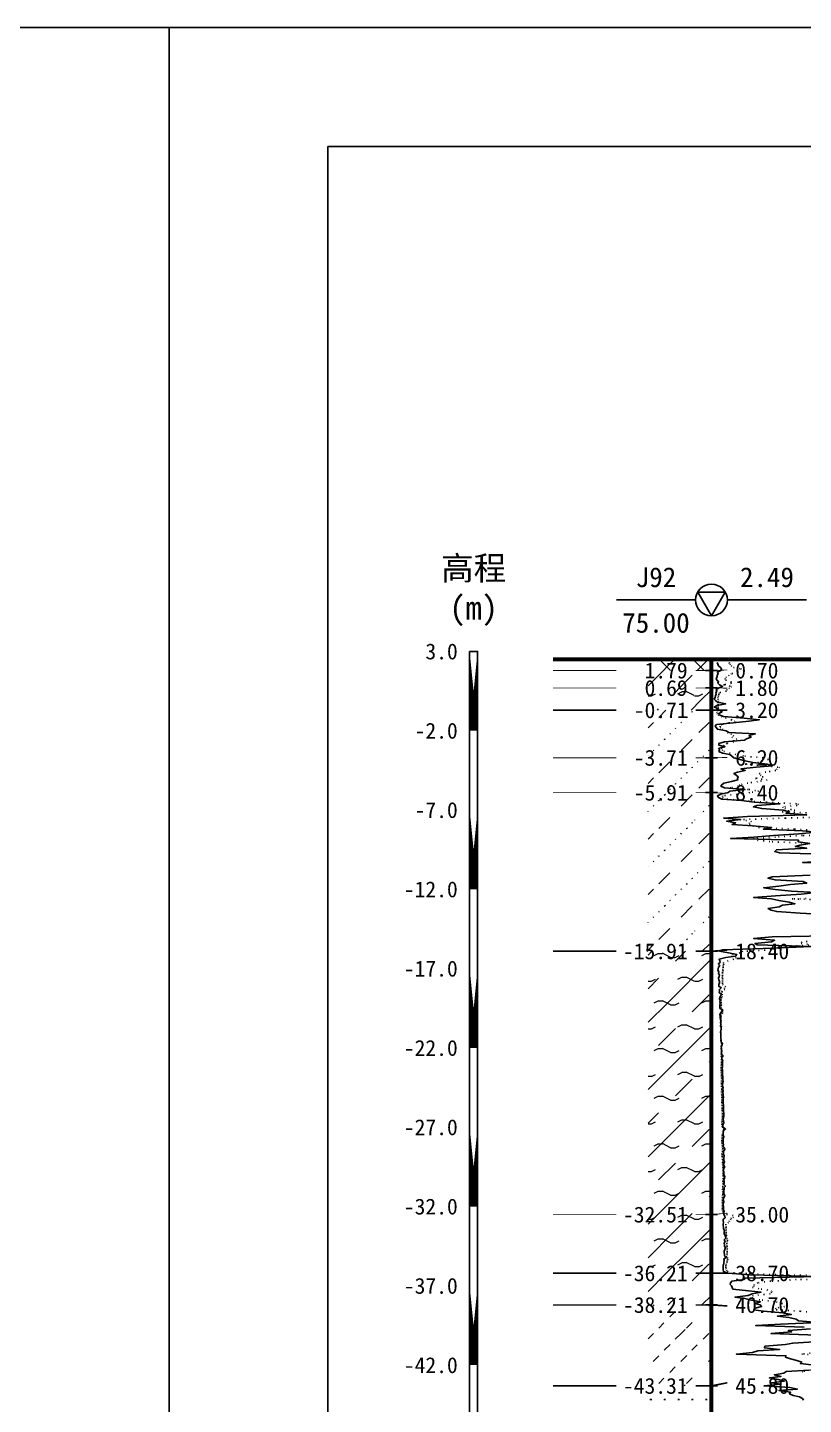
# Model space of a CAD drawing. Extents: x -37 to 3540, y -1485 to 297.
# Drawn here: x 1204.7 to 1302.6, y -1064.6 to -891 of the extents above; entities that cross this region are included whole.
import ezdxf
from ezdxf.enums import TextEntityAlignment as Align

# ---------------------------------------------------------------- set-up
doc = ezdxf.new("R2010")
doc.units = 0
doc.linetypes.add('DOT', pattern=[6.35, 0, -6.35])
doc.layers.get('0').update_dxf_attribs({"linetype": 'CONTINUOUS'})
for name, color, linetype in [('CURVE', 200, 'CONTINUOUS'), ('FRAME', 7, 'CONTINUOUS'), ('HOLE', 41, 'CONTINUOUS'), ('RULER', 7, 'CONTINUOUS'), ('STRATUM', 241, 'CONTINUOUS')]:
    doc.layers.add(name, color=color, linetype=linetype)
doc.layers.add('HATCH', color=7, linetype='CONTINUOUS', lineweight=13)
doc.styles.add('ST', font='')
doc.styles.get('ST').set_extended_font_data('SimSun')
pattern_1 = [(45, (1459.3464, -1188), (-4.24264, 4.24264), [10, 0]), (45, (1460.4074, -1191.182), (-2.12132, 6.36396), [3, -3])]
pattern_2 = [(45, (1459.3464, -1188), (-4.24264, 4.24264), [10, 0]), (45, (1460.4074, -1191.182), (-2.12132, 6.36396), [3, -3]), (26.565, (1460.4205, -1188.2536), (5.999823, 5.999812), [0.567, -12.849]), (0, (1459.8535, -1188.2536), (0, 6), [0.567, -5.433]), (26.565, (1457.765, -1188), (5.999823, 5.999812), [0.567, -12.849]), (0, (1458.272, -1187.7464), (0, 6), [0.567, -5.433]), (153.435, (1459.8535, -1188.2536), (-5.999818, -5e-06), [1.134, -12.2826]), (26.565, (1463.4205, -1185.2536), (5.999823, 5.999812), [0.567, -12.849]), (0, (1462.8535, -1185.2536), (0, 6), [0.567, -5.433]), (26.565, (1460.765, -1185), (5.999823, 5.999812), [0.567, -12.849]), (0, (1461.272, -1184.7464), (0, 6), [0.567, -5.433]), (153.435, (1462.8535, -1185.2536), (-5.999818, -5e-06), [1.134, -12.2826])]
pattern_3 = [(45, (1459.3464, -1188), (-7e-07, 6.99998), [1.97196, -7.92754]), (45, (1462.1593, -1185.171), (-7e-07, 6.99998), [1.99367, -7.90583]), (45, (1464.414, -1182.918), (-7e-07, 6.99998), [1.81361, -8.08588]), (26.565, (1459.3464, -1184.5), (7, 7), [0.0965, -15.55598]), (36.8699, (1460.0464, -1183.8), (7, 7), [0.19775, -34.80225]), (315, (1462.8464, -1181.024), (6.99998, 1e-06), [0.03305, -9.86644]), (26.565, (1462.8464, -1188), (7, 7), [0.14475, -15.50773]), (26.565, (1463.5464, -1187.3), (7, 7), [0.10528, -15.5472]), (90, (1463.8964, -1186.95), (-7, -5e-07), [0.02877, -6.97123]), (26.565, (1464.2464, -1186.6), (7, 7), [0.091, -31.21394]), (36.8699, (1464.9464, -1185.9), (7, 7), [0.11069, -34.88931]), (45, (1465.6464, -1185.2), (-2e-07, 6.99998), [0.10911, -9.79038]), (315, (1466.2605, -1184.452), (6.99998, 1e-06), [0.03305, -9.86644]), (36.8699, (1460.7464, -1183.1), (7, 7), [0.10224, -34.89776]), (53.1301, (1461.4464, -1182.4), (14, 21), [0.13438, -34.86562]), (53.1301, (1462.1464, -1181.7), (14, 21), [0.12625, -34.87375])]

# ---------------------------------------------------------------- blocks, each defined once
blk = doc.blocks.new('H_cpt_hole')
for p, q in [((-1.73, 1), (1.73, 1)), ((0, -2), (-1.73, 1)), ((1.73, 1), (0, -2))]:
    blk.add_line(p, q)
blk.add_circle((0, 0), 2)

msp = doc.modelspace()

# ---------------------------------------------------------------- hatches: boundary and pattern name
at = {"layer": 'HATCH'}
h = msp.add_hatch(dxfattribs=at)
h.set_pattern_fill('STT', color=50, style=0)
h.set_pattern_definition([(45, (1459.3464, -1188), (-2.12132, 2.12132), [10, 0]), (135, (1459.3464, -1188), (-2.12132, -2.12132), [10, 0])])
h.paths.add_polyline_path([(1291.01, -970.68), (1283.01, -970.68), (1283.01, -972.08), (1291.01, -972.08)])
h.paths.add_polyline_path([(1281.8, -973.57), (1288.5, -973.57), (1288.5, -970.64), (1281.8, -970.64)], flags=9)
h = msp.add_hatch(dxfattribs=at)
h.set_pattern_fill('FZNT', color=32, style=0)
h.set_pattern_definition(pattern_1)
h.paths.add_polyline_path([(1291.01, -972.08), (1283.01, -972.08), (1283.01, -974.28), (1291.01, -974.28)])
h.paths.add_polyline_path([(1281.8, -975.77), (1288.5, -975.77), (1288.5, -972.84), (1281.8, -972.84)], flags=9)
h.paths.add_polyline_path([(1281.8, -973.57), (1288.5, -973.57), (1288.5, -970.64), (1281.8, -970.64)], flags=9)
h = msp.add_hatch(dxfattribs=at)
h.set_pattern_fill('YNFNT', color=251, style=0)
h.set_pattern_definition(pattern_2)
h.paths.add_polyline_path([(1291.01, -974.28), (1283.01, -974.28), (1283.01, -977.08), (1291.01, -977.08)])
h.paths.add_polyline_path([(1280.37, -978.57), (1288.5, -978.57), (1288.5, -975.64), (1280.37, -975.64)], flags=9)
h.paths.add_polyline_path([(1281.8, -975.77), (1288.5, -975.77), (1288.5, -972.84), (1281.8, -972.84)], flags=9)
h = msp.add_hatch(dxfattribs=at)
h.set_pattern_fill('SZFT', color=52, style=0)
h.set_pattern_definition(pattern_3)
h.paths.add_polyline_path([(1291.01, -977.08), (1283.01, -977.08), (1283.01, -983.08), (1291.01, -983.08)])
h.paths.add_polyline_path([(1280.37, -984.57), (1288.5, -984.57), (1288.5, -981.64), (1280.37, -981.64)], flags=9)
h.paths.add_polyline_path([(1280.37, -978.57), (1288.5, -978.57), (1288.5, -975.64), (1280.37, -975.64)], flags=9)
h = msp.add_hatch(dxfattribs=at)
h.set_pattern_fill('SZFT', color=52, style=0)
h.set_pattern_definition(pattern_3)
h.paths.add_polyline_path([(1291.01, -983.08), (1283.01, -983.08), (1283.01, -987.48), (1291.01, -987.48)])
h.paths.add_polyline_path([(1280.37, -988.97), (1288.5, -988.97), (1288.5, -986.04), (1280.37, -986.04)], flags=9)
h.paths.add_polyline_path([(1280.37, -984.57), (1288.5, -984.57), (1288.5, -981.64), (1280.37, -981.64)], flags=9)
h = msp.add_hatch(dxfattribs=at)
h.set_pattern_fill('SZFT', color=52, style=0)
h.set_pattern_definition(pattern_3)
h.paths.add_polyline_path([(1291.01, -987.48), (1283.01, -987.48), (1283.01, -1007.48), (1291.01, -1007.48)])
h.paths.add_polyline_path([(1278.94, -1008.97), (1288.5, -1008.97), (1288.5, -1006.04), (1278.94, -1006.04)], flags=9)
h.paths.add_polyline_path([(1280.37, -988.97), (1288.5, -988.97), (1288.5, -986.04), (1280.37, -986.04)], flags=9)
h = msp.add_hatch(dxfattribs=at)
h.set_pattern_fill('YNFNT', color=251, style=0)
h.set_pattern_definition(pattern_2)
h.paths.add_polyline_path([(1291.01, -1007.48), (1283.01, -1007.48), (1283.01, -1040.68), (1291.01, -1040.68)])
h.paths.add_polyline_path([(1278.94, -1042.17), (1288.5, -1042.17), (1288.5, -1039.24), (1278.94, -1039.24)], flags=9)
h.paths.add_polyline_path([(1278.94, -1008.97), (1288.5, -1008.97), (1288.5, -1006.04), (1278.94, -1006.04)], flags=9)
h = msp.add_hatch(dxfattribs=at)
h.set_pattern_fill('YNNT', color=251, style=0)
h.set_pattern_definition([(45, (1459.3464, -1188), (-2.12132, 2.12132), [10, 0]), (26.565, (1460.4205, -1188.2536), (5.999823, 5.999812), [0.567, -12.849]), (0, (1459.8535, -1188.2536), (0, 6), [0.567, -5.433]), (26.565, (1457.765, -1188), (5.999823, 5.999812), [0.567, -12.849]), (0, (1458.272, -1187.7464), (0, 6), [0.567, -5.433]), (153.435, (1459.8535, -1188.2536), (-5.999818, -5e-06), [1.134, -12.2826]), (26.565, (1463.4205, -1185.2536), (5.999823, 5.999812), [0.567, -12.849]), (0, (1462.8535, -1185.2536), (0, 6), [0.567, -5.433]), (26.565, (1460.765, -1185), (5.999823, 5.999812), [0.567, -12.849]), (0, (1461.272, -1184.7464), (0, 6), [0.567, -5.433]), (153.435, (1462.8535, -1185.2536), (-5.999818, -5e-06), [1.134, -12.2826])])
h.paths.add_polyline_path([(1291.01, -1040.68), (1283.01, -1040.68), (1283.01, -1048.08), (1291.01, -1048.08)])
h.paths.add_polyline_path([(1278.94, -1049.57), (1288.5, -1049.57), (1288.5, -1046.64), (1278.94, -1046.64)], flags=9)
h.paths.add_polyline_path([(1278.94, -1042.17), (1288.5, -1042.17), (1288.5, -1039.24), (1278.94, -1039.24)], flags=9)
h = msp.add_hatch(dxfattribs=at)
h.set_pattern_fill('FZNT', color=32, style=0)
h.set_pattern_definition(pattern_1)
h.paths.add_polyline_path([(1291.01, -1048.08), (1283.01, -1048.08), (1283.01, -1052.08), (1291.01, -1052.08)])
h.paths.add_polyline_path([(1278.94, -1053.57), (1288.5, -1053.57), (1288.5, -1050.64), (1278.94, -1050.64)], flags=9)
h.paths.add_polyline_path([(1278.94, -1049.57), (1288.5, -1049.57), (1288.5, -1046.64), (1278.94, -1046.64)], flags=9)
h = msp.add_hatch(dxfattribs=at)
h.set_pattern_fill('NZFT', color=52, style=0)
h.set_pattern_definition([(45, (1459.3464, -1188), (-6e-07, 6.99998), [0.9473, -8.9522]), (45, (1460.7464, -1186.6), (-6e-07, 6.99998), [0.9869, -8.9126]), (45, (1462.1464, -1185.2), (-6e-07, 6.99998), [1.06018, -8.83931]), (45, (1463.5464, -1183.8), (-6e-07, 6.99998), [0.94918, -8.95032]), (45, (1464.9464, -1182.4), (-6e-07, 6.99998), [1.0365, -8.863]), (45, (1462.8464, -1188), (-6e-07, 6.99998), [1.01335, -8.88615]), (45, (1464.2464, -1186.6), (-6e-07, 6.99998), [1.07896, -12.12037]), (45, (1465.6464, -1185.2), (-6e-07, 6.99998), [0.99882, -8.90067]), (45, (1460.0464, -1183.8), (-4e-07, 6.99998), [1.05533, -8.84416]), (45, (1461.4464, -1182.4), (-4e-07, 6.99998), [1.0365, -8.863])])
h.paths.add_polyline_path([(1291.01, -1052.08), (1283.01, -1052.08), (1283.01, -1062.28), (1291.01, -1062.28)])
h.paths.add_polyline_path([(1278.94, -1063.77), (1288.5, -1063.77), (1288.5, -1060.84), (1278.94, -1060.84)], flags=9)
h.paths.add_polyline_path([(1278.94, -1053.57), (1288.5, -1053.57), (1288.5, -1050.64), (1278.94, -1050.64)], flags=9)
h = msp.add_hatch(dxfattribs=at)
h.set_pattern_fill('FS', color=142, style=0)
h.set_pattern_definition([(82.875, (1458.5118, -1189.206), (0.000369, 10.0001764), [0.0893, -80.5337]), (143.13, (1458.6128, -1189.2818), (-29.999964, 20.000054), [0.12627, -49.87373]), (172.875, (1458.79, -1189.304), (-70.000246, 9.99966), [0.17857, -80.44443]), (206.565, (1458.9685, -1189.2147), (-9.999705, -9.99969), [0.19954, -22.16046]), (243.435, (1459.0577, -1189.0363), (9e-06, -9.9997), [0.19954, -22.16146]), (255.964, (1459.147, -1188.679), (-0.0002, -9.9995), [0.36813, -40.86287]), (255.964, (1459.457, -1187.439), (-0.0002, -9.9995), [1.27838, -39.95262]), (255.964, (1459.5255, -1187.165), (-0.0002, -9.9995), [0.28235, -40.94865]), (216.87, (1459.7158, -1186.9108), (-9.999982, -10.000018), [0.12627, -49.87373]), (243.435, (1459.6147, -1186.9865), (9e-06, -9.9997), [0.19954, -22.16146]), (206.565, (1459.894, -1186.8215), (-9.999705, -9.99969), [0.19954, -22.16046]), (172.875, (1460.0714, -1186.8437), (-70.000246, 9.99966), [0.17857, -80.44443]), (143.13, (1460.1724, -1186.9194), (-29.999964, 20.000054), [0.12627, -49.87373]), (82.875, (1460.1614, -1187.008), (0.000369, 10.0001764), [0.0893, -80.5337]), (0, (1459.017, -1187.66), (0, 10), [0.89286, -9.10714]), (0, (1459.3714, -1188), (1, 2), [0, -1.75]), (0, (1459.3464, -1187.975), (1, 2), [0, -1.75]), (0, (1459.3464, -1188), (1, 2), [0, -1.75]), (0, (1459.3214, -1188), (1, 2), [0, -1.75]), (0, (1459.3464, -1188.025), (1, 2), [0, -1.75])])
h.paths.add_polyline_path([(1291.01, -1062.28), (1283.01, -1062.28), (1283.01, -1078.08), (1291.01, -1078.08)])
h.paths.add_polyline_path([(1278.94, -1079.57), (1288.5, -1079.57), (1288.5, -1076.65), (1278.94, -1076.65)], flags=9)
h.paths.add_polyline_path([(1278.94, -1063.77), (1288.5, -1063.77), (1288.5, -1060.84), (1278.94, -1060.84)], flags=9)

# ---------------------------------------------------------------- linework, layer by layer
at = {"layer": 'CURVE', "color": 30, "linetype": 'Continuous'}
for points in [[(1291.73, -971.08), (1291.83, -971.28), (1291.88, -971.48), (1292.13, -971.68), (1292.28, -971.88), (1292.2, -972.08), (1291.75, -972.28), (1291.85, -972.48), (1291.74, -972.68), (1291.71, -972.88), (1291.59, -973.08), (1291.68, -973.28), (1291.91, -973.48), (1291.82, -973.68), (1292.01, -973.88), (1292.42, -974.08), (1291.97, -974.28), (1291.59, -974.48), (1291.68, -974.68), (1291.57, -974.88), (1291.59, -975.08), (1291.51, -975.28), (1291.46, -975.48), (1291.37, -975.68), (1291.56, -975.88), (1291.79, -976.08), (1292.8, -976.28), (1291.68, -976.48), (1291.39, -976.68), (1291.82, -976.88), (1291.98, -977.08), (1292.35, -977.28), (1291.92, -977.48), (1292, -977.68), (1292.54, -977.88), (1295.12, -978.08), (1297.03, -978.28), (1295.74, -978.48), (1293.74, -978.68), (1291.65, -978.88), (1291.47, -979.08), (1291.59, -979.28), (1291.75, -979.48), (1292.87, -979.68), (1293.2, -979.88), (1296.56, -980.08), (1295.73, -980.28), (1296, -980.48), (1295.41, -980.68), (1295.19, -980.88), (1292.67, -981.08), (1291.95, -981.28), (1291.92, -981.48), (1292.71, -981.68), (1291.94, -981.88), (1292.04, -982.08), (1291.95, -982.28), (1292.38, -982.48), (1293.33, -982.68), (1293.58, -982.88), (1293.82, -983.08), (1294.6, -983.28), (1295.21, -983.48), (1296.27, -983.68), (1298.02, -983.88), (1298.7, -984.08), (1296.63, -984.28), (1294.72, -984.48), (1295.27, -984.68), (1294.29, -984.88), (1293.83, -985.08), (1294.11, -985.28), (1294.38, -985.48), (1294.31, -985.68), (1294.33, -985.88), (1293.52, -986.08), (1292.58, -986.28), (1292.33, -986.48), (1292.2, -986.68), (1292.67, -986.88), (1295.25, -987.08), (1293.31, -987.28), (1293.11, -987.48), (1292.19, -987.68), (1291.76, -987.88), (1291.88, -988.08), (1292.3, -988.28), (1294.79, -988.48), (1296.41, -988.68), (1299.64, -988.88), (1296.74, -989.08), (1296.29, -989.28), (1297.35, -989.48), (1300.07, -989.68), (1300.81, -989.88), (1300.39, -990.08), (1303.03, -990.28), (1295.57, -990.48), (1292.55, -990.68), (1294.68, -990.88), (1292.91, -991.08), (1294.05, -991.28), (1293.6, -991.48), (1296.19, -991.68), (1298.6, -991.88), (1297.54, -992.08), (1302.47, -992.28), (1304.25, -992.48), (1302.03, -992.68), (1298.82, -992.88), (1296.36, -993.08), (1293.42, -993.28), (1302, -993.48), (1301.96, -993.68), (1303.41, -993.88), (1302.14, -994.08), (1301.58, -994.28), (1303.02, -994.48), (1299.21, -994.68), (1298.98, -994.88), (1299.6, -995.08), (1306.14, -995.28)], [(1305.63, -996.08), (1302.51, -996.28), (1309.72, -996.48)], [(1303.47, -997.88), (1298.67, -998.08), (1298.12, -998.28), (1299.04, -998.48), (1302.56, -998.68), (1303.03, -998.88), (1300.97, -999.08), (1299.5, -999.28), (1297.61, -999.48), (1299.05, -999.68), (1301.09, -999.88), (1304.17, -1000.08), (1302.33, -1000.28), (1299.09, -1000.48), (1296.32, -1000.68), (1298.58, -1000.88), (1299.51, -1001.08), (1300.79, -1001.28), (1301.54, -1001.48), (1299.97, -1001.68), (1299.53, -1001.88), (1298.15, -1002.08), (1298.53, -1002.28), (1299.25, -1002.48), (1302.19, -1002.68), (1306.13, -1002.88)], [(1308.05, -1005.48), (1298.68, -1005.68), (1296.32, -1005.88), (1298.97, -1006.08), (1298.57, -1006.28), (1296.48, -1006.48), (1296.78, -1006.68), (1303.57, -1006.88), (1298.85, -1007.08), (1292.39, -1007.28), (1292.04, -1007.48), (1293.15, -1007.68), (1294.19, -1007.88), (1294.04, -1008.08), (1292.83, -1008.28), (1291.97, -1008.48), (1292.05, -1008.68), (1292.11, -1008.88), (1291.86, -1009.08), (1292.06, -1009.28), (1291.9, -1009.48), (1291.87, -1009.68), (1291.81, -1009.88), (1291.95, -1010.08), (1291.91, -1010.28), (1292.03, -1010.48), (1291.98, -1010.68), (1291.89, -1010.88), (1291.92, -1011.08), (1292.02, -1011.28), (1292.03, -1011.48), (1291.94, -1011.68), (1291.93, -1011.88), (1292.25, -1012.08), (1292.02, -1012.28), (1292.03, -1012.48), (1291.98, -1012.68), (1292.25, -1012.88), (1292.2, -1013.08), (1292.08, -1013.28), (1292.04, -1013.48), (1292.09, -1013.68), (1292.05, -1013.88), (1292.12, -1014.08), (1292.08, -1014.28), (1292.07, -1014.48), (1292.05, -1014.68), (1292.44, -1014.88), (1292.3, -1015.08), (1292.16, -1015.28), (1292.07, -1015.48), (1292.09, -1015.68), (1292.09, -1015.88), (1292.16, -1016.08), (1292.22, -1016.28), (1292.15, -1016.48), (1292.18, -1016.68), (1292.15, -1016.88), (1292.22, -1017.08), (1292.24, -1017.28), (1292.17, -1017.48), (1292.16, -1017.68), (1292.19, -1017.88), (1292.19, -1018.08), (1292.2, -1018.28), (1292.18, -1018.48), (1292.25, -1018.68), (1292.22, -1018.88), (1292.4, -1019.08), (1292.35, -1019.28), (1292.23, -1019.48), (1292.28, -1019.68), (1292.27, -1019.88), (1292.3, -1020.08), (1292.28, -1020.28), (1292.32, -1020.48), (1292.49, -1020.68), (1292.32, -1020.88), (1292.32, -1021.08), (1292.45, -1021.28), (1292.38, -1021.48), (1292.41, -1021.68), (1292.4, -1021.88), (1292.38, -1022.08), (1292.37, -1022.28), (1292.41, -1022.48), (1292.41, -1022.68), (1292.41, -1022.88), (1292.42, -1023.08), (1292.45, -1023.28), (1292.46, -1023.48), (1292.46, -1023.68), (1292.47, -1023.88), (1292.44, -1024.08), (1292.42, -1024.28), (1292.42, -1024.48), (1292.49, -1024.68), (1292.46, -1024.88), (1292.47, -1025.08), (1292.44, -1025.28), (1292.48, -1025.48), (1292.49, -1025.68), (1292.51, -1025.88), (1292.5, -1026.08), (1292.49, -1026.28), (1292.47, -1026.48), (1292.49, -1026.68), (1292.51, -1026.88), (1292.51, -1027.08), (1292.53, -1027.28), (1292.54, -1027.48), (1292.54, -1027.68), (1292.55, -1027.88), (1292.57, -1028.08), (1292.57, -1028.28), (1292.54, -1028.48), (1292.5, -1028.68), (1292.52, -1028.88), (1292.57, -1029.08), (1292.5, -1029.28), (1292.45, -1029.48), (1292.46, -1029.68), (1292.78, -1029.88), (1292.49, -1030.08), (1292.47, -1030.28), (1292.48, -1030.48), (1292.47, -1030.68), (1292.57, -1030.88), (1292.49, -1031.08), (1292.47, -1031.28), (1292.5, -1031.48), (1292.49, -1031.68), (1292.54, -1031.88), (1292.49, -1032.08), (1292.67, -1032.28), (1292.69, -1032.48), (1292.53, -1032.68), (1292.51, -1032.88), (1292.51, -1033.08), (1292.62, -1033.28), (1292.58, -1033.48), (1292.58, -1033.68), (1292.58, -1033.88), (1292.64, -1034.08), (1292.54, -1034.28), (1292.55, -1034.48), (1292.68, -1034.68), (1292.52, -1034.88), (1292.5, -1035.08), (1292.55, -1035.28), (1292.58, -1035.48), (1292.57, -1035.68), (1292.68, -1035.88), (1292.64, -1036.08), (1292.56, -1036.28), (1292.6, -1036.48), (1292.61, -1036.68), (1292.57, -1036.88), (1292.76, -1037.08), (1292.59, -1037.28), (1292.6, -1037.48), (1292.57, -1037.68), (1292.57, -1037.88), (1292.58, -1038.08), (1292.69, -1038.28), (1292.59, -1038.48), (1292.49, -1038.68), (1292.52, -1038.88), (1292.57, -1039.08), (1292.5, -1039.28), (1292.5, -1039.48), (1292.53, -1039.68), (1292.53, -1039.88), (1292.53, -1040.08), (1292.61, -1040.28), (1292.57, -1040.48), (1292.55, -1040.68), (1292.71, -1040.88), (1292.73, -1041.08), (1292.49, -1041.28), (1292.49, -1041.48), (1292.53, -1041.68), (1292.49, -1041.88), (1292.5, -1042.08), (1292.53, -1042.28), (1292.53, -1042.48), (1292.65, -1042.68), (1292.61, -1042.88), (1292.63, -1043.08), (1292.69, -1043.28), (1292.83, -1043.48), (1292.76, -1043.68), (1292.61, -1043.88), (1292.73, -1044.08), (1292.6, -1044.28), (1292.67, -1044.48), (1292.64, -1044.68), (1292.76, -1044.88), (1292.68, -1045.08), (1292.59, -1045.28), (1292.6, -1045.48), (1292.64, -1045.68), (1292.66, -1045.88), (1292.89, -1046.08), (1292.57, -1046.28), (1292.61, -1046.48), (1292.58, -1046.68), (1292.57, -1046.88), (1292.5, -1047.08), (1292.49, -1047.28), (1292.49, -1047.48), (1292.5, -1047.68), (1292.54, -1047.88), (1293.09, -1048.08), (1295.89, -1048.28), (1304.49, -1048.48), (1295.24, -1048.68), (1295.12, -1048.88), (1293.56, -1049.08), (1293.4, -1049.28), (1293.37, -1049.48), (1293.52, -1049.68), (1293.6, -1049.88), (1293.72, -1050.08), (1295.7, -1050.28), (1297.27, -1050.48), (1296.15, -1050.68), (1295.62, -1050.88), (1293.97, -1051.08), (1295.2, -1051.28), (1296.07, -1051.48), (1297.19, -1051.68), (1296.49, -1051.88), (1297.16, -1052.08), (1297.33, -1052.28), (1296.52, -1052.48), (1296.32, -1052.68), (1297.59, -1052.88), (1299.98, -1053.08), (1301.09, -1053.28), (1299.33, -1053.48), (1300.76, -1053.68), (1301.71, -1053.88), (1302, -1054.08), (1304.48, -1054.28), (1299.73, -1054.48), (1296.59, -1054.68), (1302.72, -1054.88)], [(1303.52, -1055.08), (1300.71, -1055.28), (1301.12, -1055.48), (1298.53, -1055.68), (1304.3, -1055.88)], [(1304.64, -1056.68), (1301.26, -1056.88), (1300.33, -1057.08), (1297.75, -1057.28), (1297.68, -1057.48), (1299.59, -1057.68), (1296.87, -1057.88), (1296.19, -1058.08), (1294.15, -1058.28), (1300.39, -1058.48), (1300.35, -1058.68), (1300.97, -1058.88), (1301.78, -1059.08), (1302.39, -1059.28), (1302.22, -1059.48), (1303.93, -1059.68)], [(1303.33, -1060.28), (1300.42, -1060.48), (1300.12, -1060.68), (1298.95, -1060.88), (1299.77, -1061.08), (1298.32, -1061.28), (1299.42, -1061.48), (1300.21, -1061.68), (1298.59, -1061.88), (1299.71, -1062.08), (1297.64, -1062.28), (1300.88, -1062.48), (1301.85, -1062.68), (1299.51, -1062.88), (1300.99, -1063.08), (1300.83, -1063.28), (1301.32, -1063.48), (1302.13, -1063.68), (1302.51, -1063.88), (1302.62, -1064.08)]]:
    msp.add_lwpolyline(points, dxfattribs=at)
at = {"layer": 'CURVE', "color": 100, "linetype": 'DOT', "ltscale": 0.1}
for points in [[(1293.25, -971.08), (1293.33, -971.28), (1293.48, -971.48), (1293.78, -971.68), (1294.69, -971.88), (1295.09, -972.08), (1294.41, -972.28), (1293.51, -972.48), (1293.26, -972.68), (1292.91, -972.88), (1292.68, -973.08), (1292.79, -973.28), (1293.49, -973.48), (1293.52, -973.68), (1292.54, -973.88), (1293.53, -974.08), (1293.3, -974.28), (1292.99, -974.48), (1292.89, -974.68), (1292, -974.88), (1291.94, -975.08), (1291.9, -975.28), (1291.83, -975.48), (1291.83, -975.68), (1291.89, -975.88), (1292.06, -976.08), (1291.87, -976.28), (1291.85, -976.48), (1291.88, -976.68), (1291.66, -976.88), (1291.82, -977.08), (1291.7, -977.28), (1291.73, -977.48), (1291.85, -977.68), (1292.26, -977.88), (1292.76, -978.08), (1293.52, -978.28), (1293.99, -978.48), (1293.23, -978.68), (1292.28, -978.88), (1292.11, -979.08), (1292.12, -979.28), (1292.37, -979.48), (1292.8, -979.68), (1293.04, -979.88), (1293.46, -980.08), (1293.81, -980.28), (1293.57, -980.48), (1294.21, -980.68), (1293.85, -980.88), (1293.78, -981.08), (1292.95, -981.28), (1292.6, -981.48), (1292.57, -981.68), (1292.29, -981.88), (1292.37, -982.08), (1292.57, -982.28), (1293.28, -982.48), (1294.24, -982.68), (1295.22, -982.88), (1297.46, -983.08), (1298.19, -983.28), (1297.37, -983.48), (1296.95, -983.68), (1295.28, -983.88), (1297.83, -984.08), (1299.61, -984.28), (1299.25, -984.48), (1299.12, -984.68), (1297.87, -984.88), (1297.03, -985.08), (1297.21, -985.28), (1297.51, -985.48), (1296.56, -985.68), (1298.03, -985.88), (1296.81, -986.08), (1295.61, -986.28), (1294.61, -986.48), (1294.38, -986.68), (1293.36, -986.88), (1295.74, -987.08), (1296.96, -987.28), (1295.84, -987.48), (1294.22, -987.68), (1292.39, -987.88), (1292.38, -988.08), (1292.97, -988.28), (1294.93, -988.48), (1297.95, -988.68), (1301.97, -988.88), (1301.81, -989.08), (1299.99, -989.28), (1300.26, -989.48), (1301.52, -989.68), (1299.94, -989.88), (1304.4, -990.08)], [(1307.79, -990.48), (1300.3, -990.68), (1294.61, -990.88), (1296.04, -991.08), (1295.79, -991.28), (1295.78, -991.48), (1296.31, -991.68), (1296.95, -991.88), (1301.5, -992.08), (1305.72, -992.28)], [(1312.24, -992.68), (1302.48, -992.88), (1299.08, -993.08), (1296.25, -993.28), (1296.81, -993.48), (1298.65, -993.68), (1303.72, -993.88)], [(1308.85, -1000.68), (1301.18, -1000.88), (1308.63, -1001.08)], [(1305.27, -1006.08), (1302.41, -1006.28), (1302.31, -1006.48), (1304.02, -1006.68), (1299.42, -1006.88), (1299.57, -1007.08), (1298.51, -1007.28), (1294.97, -1007.48), (1294.62, -1007.68), (1293.58, -1007.88), (1293.94, -1008.08), (1294.11, -1008.28), (1293.81, -1008.48), (1293.11, -1008.68), (1292.54, -1008.88), (1292.55, -1009.08), (1292.49, -1009.28), (1292.5, -1009.48), (1292.44, -1009.68), (1292.47, -1009.88), (1292.4, -1010.08), (1292.41, -1010.28), (1292.39, -1010.48), (1292.37, -1010.68), (1292.44, -1010.88), (1292.4, -1011.08), (1292.41, -1011.28), (1292.4, -1011.48), (1292.4, -1011.68), (1292.77, -1011.88), (1292.65, -1012.08), (1292.69, -1012.28), (1292.35, -1012.48), (1292.29, -1012.68), (1292.34, -1012.88), (1292.37, -1013.08), (1292.29, -1013.28), (1292.25, -1013.48), (1292.24, -1013.68), (1292.24, -1013.88), (1292.26, -1014.08), (1292.24, -1014.28), (1292.24, -1014.48), (1292.24, -1014.68), (1292.33, -1014.88), (1292.42, -1015.08), (1292.41, -1015.28), (1292.25, -1015.48), (1292.22, -1015.68), (1292.2, -1015.88), (1292.21, -1016.08), (1292.2, -1016.28), (1292.19, -1016.48), (1292.2, -1016.68), (1292.28, -1016.88), (1292.24, -1017.08), (1292.22, -1017.28), (1292.21, -1017.48), (1292.2, -1017.68), (1292.18, -1017.88), (1292.17, -1018.08), (1292.17, -1018.28), (1292.18, -1018.48), (1292.17, -1018.68), (1292.25, -1018.88), (1292.3, -1019.08), (1292.26, -1019.28), (1292.26, -1019.48), (1292.2, -1019.68), (1292.26, -1019.88), (1292.26, -1020.08), (1292.23, -1020.28), (1292.24, -1020.48), (1292.24, -1020.68), (1292.33, -1020.88), (1292.27, -1021.08), (1292.26, -1021.28), (1292.26, -1021.48), (1292.27, -1021.68), (1292.25, -1021.88), (1292.24, -1022.08), (1292.25, -1022.28), (1292.25, -1022.48), (1292.24, -1022.68), (1292.28, -1022.88), (1292.29, -1023.08), (1292.29, -1023.28), (1292.3, -1023.48), (1292.29, -1023.68), (1292.29, -1023.88), (1292.28, -1024.08), (1292.28, -1024.28), (1292.29, -1024.48), (1292.28, -1024.68), (1292.32, -1024.88), (1292.29, -1025.08), (1292.29, -1025.28), (1292.29, -1025.48), (1292.34, -1025.68), (1292.33, -1025.88), (1292.33, -1026.08), (1292.32, -1026.28), (1292.32, -1026.48), (1292.33, -1026.68), (1292.36, -1026.88), (1292.36, -1027.08), (1292.36, -1027.28), (1292.35, -1027.48), (1292.37, -1027.68), (1292.39, -1027.88), (1292.39, -1028.08), (1292.38, -1028.28), (1292.38, -1028.48), (1292.36, -1028.68), (1292.37, -1028.88), (1292.35, -1029.08), (1292.3, -1029.28), (1292.33, -1029.48), (1292.35, -1029.68), (1292.57, -1029.88), (1292.56, -1030.08), (1292.54, -1030.28), (1292.4, -1030.48), (1292.4, -1030.68), (1292.34, -1030.88), (1292.31, -1031.08), (1292.33, -1031.28), (1292.32, -1031.48), (1292.34, -1031.68), (1292.36, -1031.88), (1292.37, -1032.08), (1292.44, -1032.28), (1292.42, -1032.48), (1292.4, -1032.68), (1292.33, -1032.88), (1292.36, -1033.08), (1292.37, -1033.28), (1292.38, -1033.48), (1292.38, -1033.68), (1292.45, -1033.88), (1292.41, -1034.08), (1292.42, -1034.28), (1292.45, -1034.48), (1292.44, -1034.68), (1292.55, -1034.88), (1292.5, -1035.08), (1292.47, -1035.28), (1292.47, -1035.48), (1292.5, -1035.68), (1292.51, -1035.88), (1292.5, -1036.08), (1292.48, -1036.28), (1292.47, -1036.48), (1292.45, -1036.68), (1292.49, -1036.88), (1292.46, -1037.08), (1292.45, -1037.28), (1292.41, -1037.48), (1292.42, -1037.68), (1292.44, -1037.88), (1292.43, -1038.08), (1292.42, -1038.28), (1292.4, -1038.48), (1292.4, -1038.68), (1292.42, -1038.88), (1292.41, -1039.08), (1292.41, -1039.28), (1292.41, -1039.48), (1292.4, -1039.68), (1292.37, -1039.88), (1292.4, -1040.08), (1292.44, -1040.28), (1292.44, -1040.48), (1292.92, -1040.68), (1294.52, -1040.88), (1293.54, -1041.08), (1293.45, -1041.28), (1293.3, -1041.48), (1293.14, -1041.68), (1292.83, -1041.88), (1292.85, -1042.08), (1292.83, -1042.28), (1292.86, -1042.48), (1292.86, -1042.68), (1292.86, -1042.88), (1292.85, -1043.08), (1292.91, -1043.28), (1292.88, -1043.48), (1292.93, -1043.68), (1293.05, -1043.88), (1293, -1044.08), (1292.96, -1044.28), (1292.94, -1044.48), (1292.96, -1044.68), (1293.04, -1044.88), (1292.97, -1045.08), (1293, -1045.28), (1292.99, -1045.48), (1292.99, -1045.68), (1292.92, -1045.88), (1293.02, -1046.08), (1293.06, -1046.28), (1293, -1046.48), (1292.99, -1046.68), (1292.85, -1046.88), (1292.84, -1047.08), (1292.83, -1047.28), (1292.84, -1047.48), (1292.89, -1047.68), (1293, -1047.88), (1293.88, -1048.08), (1299.97, -1048.28), (1312.95, -1048.48)], [(1311.17, -1048.68), (1301.69, -1048.88), (1298.48, -1049.08), (1296.86, -1049.28), (1296.43, -1049.48), (1296.37, -1049.68), (1296.17, -1049.88), (1297.28, -1050.08), (1298.61, -1050.28), (1298.59, -1050.48), (1298.41, -1050.68), (1296.27, -1050.88), (1296.14, -1051.08), (1296.3, -1051.28), (1297.39, -1051.48), (1299.21, -1051.68), (1299.87, -1051.88), (1300.5, -1052.08), (1300.24, -1052.28), (1299.1, -1052.48), (1299.18, -1052.68), (1302.22, -1052.88), (1305.1, -1053.08)], [(1304.19, -1058.08), (1302.39, -1058.28), (1304.98, -1058.48)], [(1303.52, -1060.28), (1302.48, -1060.48), (1303.09, -1060.68)]]:
    msp.add_lwpolyline(points, dxfattribs=at)
at = {"layer": 'FRAME', "color": 245, "linetype": 'Continuous'}
for p, q in [((701.72, -891), (1414.49, -891)), ((2140.07, -891), (1222.61, -891)), ((1222.61, -891), (1222.61, -1188))]:
    msp.add_line(p, q, dxfattribs=at)
at = {"layer": 'FRAME', "linetype": 'Continuous'}
for p, q in [((2120.07, -906), (1242.61, -906)), ((1242.61, -906), (1242.61, -1173))]:
    msp.add_line(p, q, dxfattribs=at)
at = {"layer": 'FRAME', "color": 245, "linetype": 'Continuous'}
msp.add_lwpolyline([(802.61, -1188), (1222.61, -1188), (1222.61, -891), (802.61, -891)], close=True, dxfattribs=at)
at = {"layer": 'HOLE', "linetype": 'Continuous'}
for points in [[(1289.01, -963.18), (1279.01, -963.18)], [(1293.01, -963.18), (1303.01, -963.18)], [(1290.26, -972.08), (1291.76, -972.08)], [(1290.26, -974.28), (1291.76, -974.28)], [(1290.26, -977.08), (1291.76, -977.08)], [(1290.26, -983.08), (1291.76, -983.08)], [(1290.26, -987.48), (1291.76, -987.48)], [(1290.26, -1007.48), (1291.76, -1007.48)], [(1290.26, -1040.68), (1291.76, -1040.68)], [(1290.26, -1048.08), (1291.76, -1048.08)], [(1290.26, -1052.08), (1291.76, -1052.08)], [(1290.26, -1062.28), (1291.76, -1062.28)]]:
    msp.add_lwpolyline(points, dxfattribs=at)
at = {"layer": 'HOLE', "linetype": 'Continuous', "const_width": 0.5}
msp.add_lwpolyline([(1291.01, -970.68), (1291.01, -1119.38)], dxfattribs=at)
at = {"layer": 'RULER', "linetype": 'Continuous', "const_width": 1}
for points in [[(1261.01, -969.67), (1261.01, -979.67)], [(1261.01, -989.67), (1261.01, -999.67)], [(1261.01, -1009.67), (1261.01, -1019.67)], [(1261.01, -1029.67), (1261.01, -1039.67)], [(1261.01, -1049.67), (1261.01, -1059.67)]]:
    msp.add_lwpolyline(points, close=True, dxfattribs=at)
at = {"layer": 'RULER', "linetype": 'Continuous'}
msp.add_lwpolyline([(1260.51, -969.67), (1261.51, -969.67), (1261.51, -1129.67), (1260.51, -1129.67)], close=True, dxfattribs=at)
at = {"layer": 'STRATUM', "linetype": 'Continuous'}
for points, const_width in [([(1271.01, -970.68), (1291.01, -970.68), (1370.17, -970.49), (1449.33, -970.8), (1505.39, -970.2), (1588.41, -970.64), (1652.41, -970.54)], 0.5), ([(1271.01, -972.08), (1279.01, -972.08)], 0.1), ([(1289.01, -972.08), (1291.01, -972.08), (1293.01, -972.01)], 0.1), ([(1271.01, -974.28), (1279.01, -974.28)], 0.1), ([(1289.01, -974.28), (1291.01, -974.28), (1293.01, -974.3)], 0.1), ([(1271.01, -977.08), (1279.01, -977.08)], 0.2), ([(1289.01, -977.08), (1291.01, -977.08), (1293.01, -977.08)], 0.2), ([(1271.01, -983.08), (1279.01, -983.08)], 0.1), ([(1289.01, -983.08), (1291.01, -983.08), (1293.01, -983.04)], 0.1), ([(1271.01, -987.48), (1279.01, -987.48)], 0.1), ([(1289.01, -987.48), (1291.01, -987.48), (1293.01, -987.58)], 0.1), ([(1271.01, -1007.48), (1279.01, -1007.48)], 0.2), ([(1289.01, -1007.48), (1291.01, -1007.48), (1293.01, -1007.32)], 0.2), ([(1271.01, -1040.68), (1279.01, -1040.68)], 0.1), ([(1289.01, -1040.68), (1291.01, -1040.68), (1293.01, -1040.5)], 0.1), ([(1271.01, -1048.08), (1279.01, -1048.08)], 0.2), ([(1289.01, -1048.08), (1291.01, -1048.08), (1293.01, -1048.07)], 0.2), ([(1271.01, -1052.08), (1279.01, -1052.08)], 0.2), ([(1289.01, -1052.08), (1291.01, -1052.08), (1293.01, -1052.2)], 0.2), ([(1271.01, -1062.28), (1279.01, -1062.28)], 0.2), ([(1289.01, -1062.28), (1291.01, -1062.28), (1293.01, -1061.89)], 0.2)]:
    msp.add_lwpolyline(points, dxfattribs=dict(at, const_width=const_width))

# ---------------------------------------------------------------- block references
at = {"layer": 'HOLE'}
msp.add_blockref('H_cpt_hole', (1291.01, -963.18), dxfattribs=at)

# ---------------------------------------------------------------- texts
at = {"layer": 'HOLE', "style": 'ST'}
for s, p in [('J92', (1284.01, -960.31)), ('2.49', (1298.01, -960.31)), ('75.00', (1284.01, -966.06))]:
    msp.add_text(s, height=2.5, dxfattribs=at).set_placement(p, align=Align.MIDDLE_CENTER)
for s, p in [('1.79', (1288.01, -972.08)), ('0.69', (1288.01, -974.28)), ('-0.71', (1288.01, -977.08)), ('-3.71', (1288.01, -983.08)), ('-5.91', (1288.01, -987.48)), ('-15.91', (1288.01, -1007.48)), ('-32.51', (1288.01, -1040.68)), ('-36.21', (1288.01, -1048.08)), ('-38.21', (1288.01, -1052.08)), ('-43.31', (1288.01, -1062.28))]:
    msp.add_text(s, height=2, dxfattribs=at).set_placement(p, align=Align.MIDDLE_RIGHT)
for s, p in [('0.70', (1294.01, -972.08)), ('1.80', (1294.01, -974.28)), ('3.20', (1294.01, -977.08)), ('6.20', (1294.01, -983.08)), ('8.40', (1294.01, -987.48)), ('18.40', (1294.01, -1007.48)), ('35.00', (1294.01, -1040.68)), ('38.70', (1294.01, -1048.08)), ('40.70', (1294.01, -1052.08)), ('45.80', (1294.01, -1062.28))]:
    msp.add_text(s, height=2, dxfattribs=at).set_placement(p, align=Align.MIDDLE_LEFT)
at = {"layer": 'RULER', "style": 'ST'}
for s, p in [('高程', (1261.01, -957.67)), ('(m)', (1261.01, -962.67))]:
    msp.add_text(s, height=3, dxfattribs=at).set_placement(p, align=Align.TOP_CENTER)
for s, p in [('3.0', (1259.01, -969.67)), ('-2.0', (1259.01, -979.67)), ('-7.0', (1259.01, -989.67)), ('-12.0', (1259.01, -999.67)), ('-17.0', (1259.01, -1009.67)), ('-22.0', (1259.01, -1019.67)), ('-27.0', (1259.01, -1029.67)), ('-32.0', (1259.01, -1039.67)), ('-37.0', (1259.01, -1049.67)), ('-42.0', (1259.01, -1059.67))]:
    msp.add_text(s, height=2, dxfattribs=at).set_placement(p, align=Align.MIDDLE_RIGHT)

doc.saveas('drawing.dxf')
